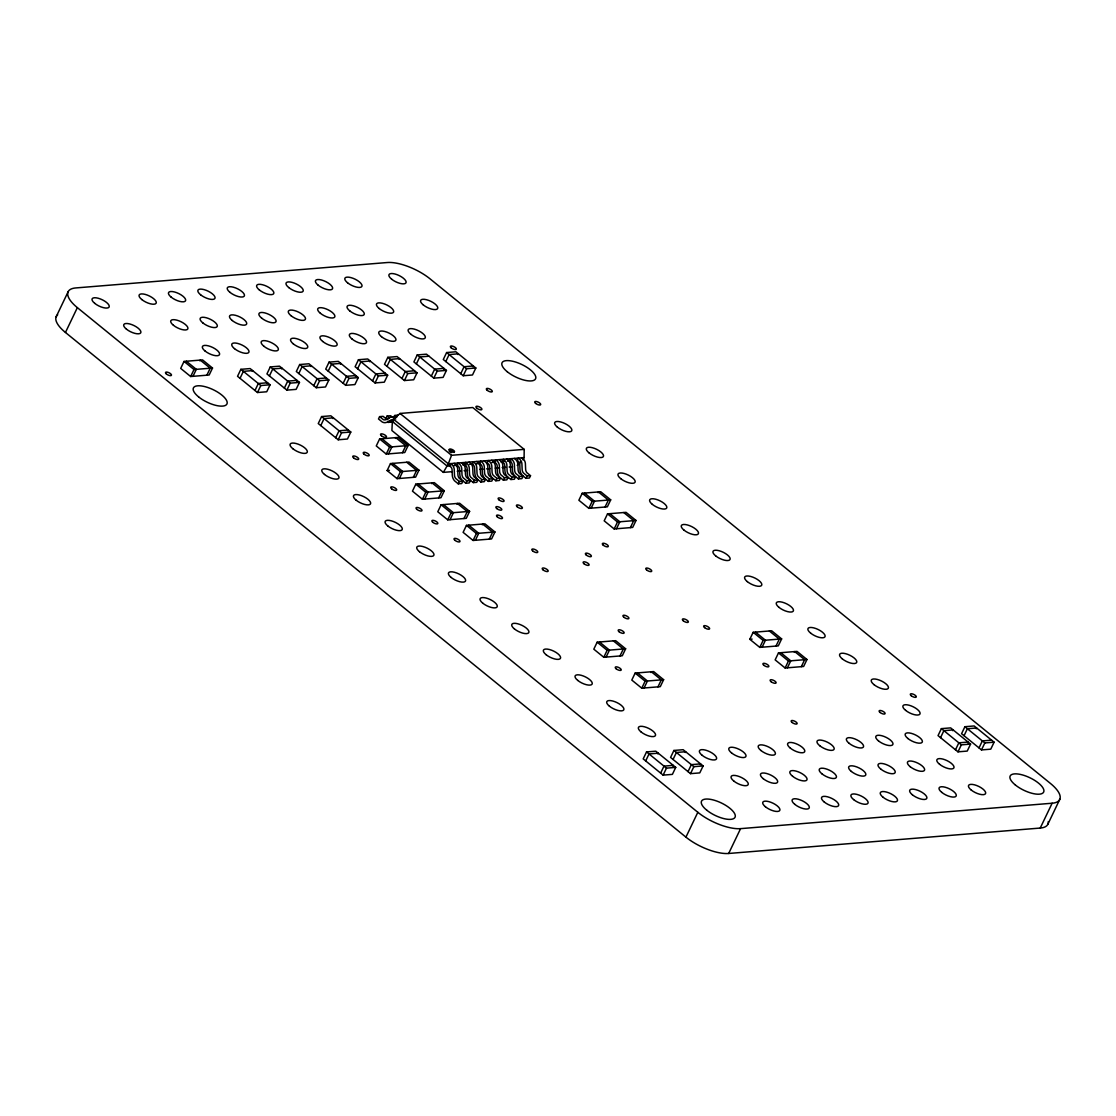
<?xml version="1.0" encoding="UTF-8"?>
<svg xmlns="http://www.w3.org/2000/svg" width="1116" height="1116" viewBox="0 0 1116 1116"><rect width="100%" height="100%" fill="white"/><g stroke="black" fill="none" stroke-linecap="round" stroke-linejoin="round"><path stroke-width="1.5" d="M522.986 459.931L524.101 457.602L524.199 449.371L472.738 407.521L400.072 413.45L393.474 419.184L392.358 421.513L391.897 430.525L443.359 472.375L452.008 471.677M524.199 449.371L451.534 455.3L448.311 463.796L443.359 472.375M56.177 316.749L68.062 291.904M65.453 332.47L77.353 307.639A33.006 12.36 25.6 0 1 75.762 287.942L387.322 262.525A33.006 12.36 25.6 0 1 430.065 278.861L1050.547 783.53A33.006 12.36 25.6 0 1 1052.137 803.227L1040.238 828.058L728.678 853.475A33.006 12.36 25.6 0 1 685.935 837.139L65.453 332.47A33.006 12.36 25.6 0 1 57.683 314.782M184.028 361.431L180.694 368.406L190.655 376.524L209.18 375.004L212.514 368.029L202.554 359.91L184.028 361.431L194.003 369.535L212.514 368.029M185.981 362.016L186.344 361.235L196.318 369.34L192.97 376.329M190.655 376.524L194.003 369.535M199.862 360.873L200.238 360.105L210.213 368.21L206.865 375.199M240.889 369.326L237.541 376.301L257.475 392.525L266.738 391.772L270.086 384.783L250.137 368.573L240.889 369.326L260.823 385.536L270.086 384.783M240.024 378.338L243.372 371.349L252.635 370.596L252.258 371.377M254.978 390.502L258.326 383.513L267.589 382.76L267.212 383.541M257.475 392.525L260.823 385.536M270.281 366.927L266.933 373.916L286.868 390.126L296.131 389.372L299.479 382.383L279.53 366.174L270.281 366.927L290.216 383.151L299.479 382.383M269.416 375.939L272.764 368.95L282.027 368.196L281.651 368.978M284.371 388.103L287.719 381.114L296.982 380.361L296.605 381.142M286.868 390.126L290.216 383.151M299.674 364.527L296.326 371.516L316.26 387.726L325.523 386.973L328.871 379.984L308.923 363.774L299.674 364.527L319.608 380.751L328.871 379.984M298.809 373.539L302.157 366.55L311.42 365.797L311.043 366.578M313.763 385.704L317.111 378.715L326.374 377.961L325.998 378.743M316.26 387.726L319.608 380.751M329.067 362.128L325.719 369.117L345.653 385.327L354.916 384.574L358.264 377.599L338.315 361.375L329.067 362.128L349.001 378.352L358.264 377.599M328.202 371.14L331.55 364.151L340.812 363.397L340.436 364.179M321.603 416.561L318.255 423.55L338.204 439.774L347.453 439.02L350.801 432.031L330.866 415.808L321.603 416.561L341.552 432.785L350.801 432.031M320.752 425.573L324.1 418.598L333.363 417.844L332.986 418.612M343.156 383.304L346.504 376.315L355.767 375.562L355.39 376.343M345.653 385.327L349.001 378.352M358.459 359.729L355.111 366.718L375.046 382.941L384.309 382.174L387.657 375.199L367.708 358.975L358.459 359.729L378.394 375.952L387.657 375.199M357.594 368.74L360.942 361.765L370.205 360.998L369.828 361.779M335.707 437.737L339.055 430.762L348.318 430.009L347.941 430.776M338.204 439.774L341.552 432.785M372.549 380.905L375.897 373.93L385.16 373.163L384.783 373.944M375.046 382.941L378.394 375.952M387.838 357.329L384.504 364.318L404.438 380.542L413.701 379.775L417.049 372.8L397.101 356.576L387.838 357.329L407.786 373.553L417.049 372.8M386.987 366.341L390.335 359.366L399.598 358.599L399.221 359.38M387.88 419.602A5.259 4.101 85.3 0 1 386.778 419.309L383.081 416.338L379.607 416.617L378.491 418.946L382.23 421.988A8.049 6.277 85.3 0 0 387.266 422.043L390.865 420.035A3.46 2.706 85.3 0 1 393.418 420.314M401.941 378.505L405.289 371.53L414.552 370.763M386.01 418.333L387.126 416.003L390.6 415.724L392.971 417.649M404.438 380.542L407.786 373.553M417.231 354.93L413.897 361.919L433.831 378.143L443.094 377.389L446.442 370.4L426.493 354.177L417.231 354.93L437.179 371.154L446.442 370.4M379.621 438.965L376.273 445.94L386.248 454.059L404.759 452.538L408.107 445.563L398.133 437.444L379.621 438.965L389.596 447.07L408.107 445.563M416.38 363.942L419.728 356.967L428.99 356.213M393.53 417.719L394.645 415.389L398.119 415.11M386.248 454.059L389.596 447.07M395.455 438.407L395.817 437.639L405.792 445.744L402.444 452.733M388.563 453.863L391.911 446.874L381.937 438.769M431.334 376.106L434.682 369.131L443.945 368.378L443.568 369.145M387.126 470.561L390.474 463.572L408.986 462.066L418.96 470.171L415.612 477.16L397.101 478.666L387.126 470.561L389.442 470.366M433.831 378.143L437.179 371.154M446.623 352.544L443.289 359.519L463.224 375.743L472.486 374.99L475.835 368.001L455.886 351.777L446.623 352.544L466.572 368.754L475.835 368.001M445.772 361.556L449.12 354.567L458.383 353.814L458.006 354.581M397.101 478.666L400.449 471.677L418.96 470.171M399.416 478.471L402.764 471.496L392.79 463.377M460.727 373.72L464.075 366.732L473.337 365.978L472.961 366.745M413.297 477.341L416.645 470.352L406.684 462.247M463.224 375.743L466.572 368.754M415.808 484.163L412.46 491.152L422.434 499.257L440.946 497.75L444.294 490.775L434.319 482.656L415.808 484.163L425.768 492.282L444.294 490.775M417.747 484.762L418.123 483.981L428.084 492.086L424.736 499.075M422.434 499.257L425.768 492.282M431.627 483.619L432.004 482.851L441.978 490.956L438.63 497.945M441.127 504.767L437.779 511.756L447.753 519.861L466.265 518.354L469.613 511.365L459.639 503.26L441.127 504.767L451.101 512.872L469.613 511.365M443.066 505.353L443.443 504.585L453.417 512.69L450.069 519.679M458.257 483.828L459.374 481.498L462.847 481.219L461.731 483.549L458.257 483.828L454.519 480.787A8.049 6.277 85.3 0 1 452.273 474.914L452.078 469.808A3.46 2.706 85.3 0 0 450.752 466.948L449.511 465.93L450.627 463.6L452.203 464.912A6.25 4.883 85.3 0 1 454.212 469.278L454.477 475.249A5.259 4.101 85.3 0 0 455.705 478.471L459.374 481.498M447.753 519.861L451.101 512.872M465.777 483.214L466.893 480.884L470.366 480.605L469.25 482.935L465.777 483.214L462.038 480.173A8.049 6.277 85.3 0 1 459.792 474.3L459.597 469.194A3.46 2.706 85.3 0 0 458.285 466.335L457.03 465.316L458.146 462.987L459.736 464.298A6.25 4.883 85.3 0 1 461.731 468.664L461.996 474.635A5.259 4.101 85.3 0 0 463.224 477.857L466.893 480.884M456.96 504.223L457.337 503.442L467.297 511.56L463.949 518.535M473.296 482.6L474.412 480.271L477.885 479.992L476.769 482.321L473.296 482.6L469.557 479.559A8.049 6.277 85.3 0 1 467.311 473.686L467.116 468.58A3.46 2.706 85.3 0 0 465.804 465.721L464.549 464.702L465.665 462.373L467.255 463.684A6.25 4.883 85.3 0 1 469.264 468.05L469.515 474.021A5.259 4.101 85.3 0 0 470.743 477.243L474.412 480.271M480.815 481.986L481.931 479.657L485.404 479.378L484.288 481.707L480.815 481.986L477.076 478.945A8.049 6.277 85.3 0 1 474.844 473.072L474.635 467.967A3.46 2.706 85.3 0 0 473.324 465.107L472.082 464.089L473.198 461.759L474.774 463.07A6.25 4.883 85.3 0 1 476.783 467.437L477.034 473.407A5.259 4.101 85.3 0 0 478.276 476.63L481.931 479.657M466.46 525.371L463.112 532.346L473.086 540.465L491.598 538.944L494.946 531.969L484.972 523.85L466.46 525.371L476.42 533.476L494.946 531.969M488.348 481.373L489.464 479.043L492.937 478.764L491.821 481.094L488.348 481.373L484.609 478.332A8.049 6.277 85.3 0 1 482.363 472.459L482.168 467.353A3.46 2.706 85.3 0 0 480.843 464.493L479.601 463.475L480.717 461.145L482.293 462.456A6.25 4.883 85.3 0 1 484.302 466.823L484.553 472.793A5.259 4.101 85.3 0 0 485.795 476.016L489.464 479.043M468.399 525.957L468.776 525.176L478.736 533.281L475.388 540.27M495.867 480.759L496.983 478.429L500.456 478.15L499.34 480.48L495.867 480.759L492.128 477.718A8.049 6.277 85.3 0 1 489.882 471.845L489.687 466.739A3.46 2.706 85.3 0 0 488.362 463.879L487.12 462.861L488.236 460.531L489.812 461.843A6.25 4.883 85.3 0 1 491.821 466.209L492.086 472.18A5.259 4.101 85.3 0 0 493.314 475.402L496.983 478.429M473.086 540.465L476.42 533.476M503.386 480.145L504.502 477.815L507.975 477.536L506.859 479.866L503.386 480.145L499.647 477.104A8.049 6.277 85.3 0 1 497.401 471.231L497.206 466.125A3.46 2.706 85.3 0 0 495.881 463.266L494.639 462.247L495.755 459.918L497.345 461.229A6.25 4.883 85.3 0 1 499.34 465.595L499.605 471.566A5.259 4.101 85.3 0 0 500.833 474.788L504.502 477.815M482.279 524.827L482.656 524.046L492.63 532.151L489.282 539.14M510.905 479.531L512.021 477.202L515.494 476.923L514.378 479.252L510.905 479.531L507.166 476.49A8.049 6.277 85.3 0 1 504.92 470.617L504.725 465.512A3.46 2.706 85.3 0 0 503.414 462.652L502.158 461.633L503.274 459.304L504.864 460.615A6.25 4.883 85.3 0 1 506.873 464.981L507.124 470.952A5.259 4.101 85.3 0 0 508.352 474.174L512.021 477.202M518.424 478.917L519.54 476.588L523.013 476.309L521.897 478.638L518.424 478.917L514.685 475.876A8.049 6.277 85.3 0 1 512.439 470.003L512.244 464.898A3.46 2.706 85.3 0 0 510.933 462.038L509.691 461.02L510.793 458.69L512.384 460.001A6.25 4.883 85.3 0 1 514.392 464.368L514.643 470.338A5.259 4.101 85.3 0 0 515.885 473.561L519.54 476.588M525.957 478.304L527.073 475.974L530.532 475.695L529.416 478.025L525.957 478.304L522.218 475.263A8.049 6.277 85.3 0 1 519.972 469.39L519.777 464.284A3.46 2.706 85.3 0 0 518.452 461.424L517.21 460.406L518.326 458.076L519.903 459.387A6.25 4.883 85.3 0 1 521.911 463.754L522.162 469.724A5.259 4.101 85.3 0 0 523.404 472.947L527.073 475.974M582.217 493.258L578.869 500.247L588.843 508.352L607.355 506.845L610.703 499.856L600.729 491.751L582.217 493.258L592.178 501.363L610.703 499.856M584.156 493.844L584.533 493.063L594.493 501.182L591.145 508.157M588.843 508.352L592.178 501.363M598.037 492.714L598.413 491.933L608.387 500.052L605.039 507.027M607.536 513.862L604.188 520.837L614.163 528.956L632.674 527.436L636.022 520.461L626.048 512.342L607.536 513.862L617.511 521.967L636.022 520.461M614.163 528.956L617.511 521.967M616.478 528.761L619.826 521.772L609.852 513.667M630.359 527.631L633.707 520.642L623.746 512.537M597.158 642.188L593.81 649.177L603.784 657.282L622.296 655.776L625.644 648.787L615.669 640.682L597.158 642.188L607.132 650.307L625.644 648.787M603.784 657.282L607.132 650.307M606.1 657.101L609.448 650.112L599.473 642.007M619.98 655.957L623.328 648.982L613.354 640.863M635.144 673.087L631.795 680.076L641.77 688.181L660.281 686.675L663.629 679.686L653.655 671.581L635.144 673.087L645.118 681.192L663.629 679.686M637.083 673.673L637.459 672.906L647.433 681.011L644.085 688M641.77 688.181L645.118 681.192M650.977 672.543L651.353 671.762L661.314 679.881L657.966 686.856M646.541 751.933L643.193 758.908L663.127 775.132L672.39 774.378L675.738 767.389L655.79 751.18L646.541 751.933L666.475 768.143L675.738 767.389M645.69 760.945L649.024 753.956L658.287 753.202L657.91 753.984M660.644 773.109L663.992 766.12L673.241 765.367L672.878 766.148M673.911 750.454L670.577 757.443L690.511 773.653L699.774 772.9L703.122 765.925L683.173 749.701L673.911 750.454L693.859 766.678L703.122 765.925M663.127 775.132L666.475 768.143M673.06 759.466L676.408 752.477L685.67 751.724L685.294 752.505M749.812 639.287L753.16 632.298L771.672 630.791L781.646 638.896L778.298 645.885L759.787 647.392L749.812 639.287L752.128 639.091M688.014 771.63L691.362 764.641L700.625 763.888L700.248 764.669M690.511 773.653L693.859 766.678M759.787 647.392L763.135 640.403L781.646 638.896M762.102 647.196L765.45 640.221L755.476 632.102M775.983 646.066L779.331 639.091L769.37 630.972M685.935 837.139L697.835 812.295L77.353 307.639M778.494 652.902L775.146 659.877L785.12 667.996L803.632 666.475L806.98 659.5L797.005 651.381L778.494 652.902L788.454 661.007L806.98 659.5M780.433 653.488L780.809 652.707L790.77 660.812L787.436 667.8M785.12 667.996L788.454 661.007M794.313 652.344L794.69 651.577L804.664 659.682L801.316 666.67M728.678 853.475L740.578 828.644L1052.137 803.227M941.388 728.636L938.04 735.625L957.988 751.835L967.237 751.082L970.585 744.093L950.651 727.883L941.388 728.636L961.336 744.86L970.585 744.093M940.537 737.648L943.885 730.659L953.134 729.906L952.771 730.687M964.908 726.711L961.56 733.7L981.494 749.924L990.757 749.171L994.105 742.182L974.156 725.958L964.908 726.711L984.842 742.935L994.105 742.182M955.491 749.812L958.839 742.824L968.088 742.07L967.725 742.851M964.043 735.723L967.391 728.748L976.653 727.995L976.277 728.762M957.988 751.835L961.336 744.86M979.011 747.887L982.345 740.912L991.608 740.159M981.494 749.924L984.842 742.935M1047.938 824.096L1059.823 799.251M517.182 465.358L520.67 462.108M393.139 420.411L390.74 421.75A8.049 6.277 85.3 0 1 387.81 422.378M393.446 417.175L393.767 417.007A6.25 4.883 85.3 0 1 396.919 417.021M524.101 457.602L448.311 463.796L393.474 419.184M450.641 465.832L447.195 466.125L392.358 421.513M454.086 465.553L457.532 465.274M462.694 464.856L466.139 464.577M469.585 464.298L473.031 464.005M476.476 463.726L479.922 463.447M491.989 462.47L495.434 462.177M500.596 461.759L504.041 461.48M507.487 461.201L510.933 460.922M457.197 471.245L460.657 470.966M464.116 470.687L467.576 470.408M479.685 469.418L483.144 469.139M486.604 468.846L490.064 468.567M495.253 468.148L498.713 467.855M502.172 467.576L505.632 467.297M509.105 467.018L512.565 466.739M753.16 632.298L763.135 640.403M521.8 457.797L523.376 459.108A6.25 4.883 85.3 0 1 525.385 463.475L525.636 469.445A5.259 4.101 85.3 0 0 526.878 472.668L530.532 475.695M514.267 458.411L515.857 459.722A6.25 4.883 85.3 0 1 517.866 464.089L518.117 470.059A5.259 4.101 85.3 0 0 519.345 473.282L523.013 476.309M506.748 459.025L508.338 460.336A6.25 4.883 85.3 0 1 510.333 464.702L510.598 470.673A5.259 4.101 85.3 0 0 511.825 473.895L515.494 476.923M499.229 459.639L500.805 460.95A6.25 4.883 85.3 0 1 502.814 465.316L503.079 471.287A5.259 4.101 85.3 0 0 504.306 474.509L507.975 477.536M491.71 460.252L493.286 461.564A6.25 4.883 85.3 0 1 495.295 465.93L495.546 471.901A5.259 4.101 85.3 0 0 496.787 475.123L500.456 478.15M484.191 460.866L485.767 462.177A6.25 4.883 85.3 0 1 487.776 466.544L488.027 472.514A5.259 4.101 85.3 0 0 489.268 475.737L492.937 478.764M476.658 461.48L478.248 462.791A6.25 4.883 85.3 0 1 480.257 467.158L480.508 473.128A5.259 4.101 85.3 0 0 481.735 476.351L485.404 479.378M469.139 462.094L470.729 463.405A6.25 4.883 85.3 0 1 472.724 467.771L472.989 473.742A5.259 4.101 85.3 0 0 474.216 476.964L477.885 479.992M461.619 462.708L463.196 464.019A6.25 4.883 85.3 0 1 465.205 468.385L465.47 474.356A5.259 4.101 85.3 0 0 466.697 477.578L470.366 480.605M400.072 413.45L451.534 455.3M454.1 463.321L455.677 464.633A6.25 4.883 85.3 0 1 457.686 468.999L457.937 474.956A5.259 4.101 85.3 0 0 459.178 478.192L462.847 481.219M395.789 419.002L394.185 417.719A6.25 4.883 85.3 0 0 390.293 417.286L386.066 419.616A5.259 4.101 85.3 0 1 383.304 419.588L379.607 416.617M387.126 416.003L389.498 417.942M390.474 463.572L400.449 471.677M740.578 828.644A33.006 12.36 25.6 0 1 697.835 812.295M1048.287 821.599A33.006 12.36 25.6 0 1 1040.238 828.058M451.561 452.636A2.929 1.102 25.6 0 1 450.208 451.966M449.636 451.548A2.929 1.102 25.6 0 1 449.176 451.129M449.078 449.887A2.929 1.102 25.6 0 1 452.064 450.473A2.929 1.102 25.6 0 1 454.142 452.426M393.571 421.918A8.049 6.277 85.3 0 1 389.749 421.374M706.721 810.16A18.567 6.947 25.6 0 0 734.886 817.526A18.567 6.947 25.6 0 0 713.291 799.963A18.567 6.947 25.6 0 0 706.721 810.16M1015.351 784.98A18.567 6.947 25.6 0 0 1043.502 792.346A18.567 6.947 25.6 0 0 1021.907 774.783A18.567 6.947 25.6 0 0 1015.351 784.98M198.62 396.905A18.567 6.947 25.6 0 0 226.771 404.271A18.567 6.947 25.6 0 0 205.191 386.708A18.567 6.947 25.6 0 0 198.62 396.905M507.25 371.726A18.567 6.947 25.6 0 0 535.401 379.091A18.567 6.947 25.6 0 0 513.806 361.528A18.567 6.947 25.6 0 0 507.25 371.726M532.723 550.969A3.306 1.242 25.6 0 0 537.731 552.28A3.306 1.242 25.6 0 0 533.894 549.156A3.306 1.242 25.6 0 0 532.723 550.969M476.853 408.205A3.306 1.242 25.6 0 0 481.861 409.516A3.306 1.242 25.6 0 0 478.025 406.391A3.306 1.242 25.6 0 0 476.853 408.205M535.638 403.406A3.306 1.242 25.6 0 0 540.646 404.717A3.306 1.242 25.6 0 0 536.81 401.593A3.306 1.242 25.6 0 0 535.638 403.406M704.573 627.597A3.306 1.242 25.6 0 0 709.581 628.908A3.306 1.242 25.6 0 0 705.744 625.783A3.306 1.242 25.6 0 0 704.573 627.597M771.044 681.667A3.306 1.242 25.6 0 0 776.066 682.978A3.306 1.242 25.6 0 0 772.216 679.853A3.306 1.242 25.6 0 0 771.044 681.667M880.036 712.44A3.306 1.242 25.6 0 0 885.044 713.752A3.306 1.242 25.6 0 0 881.208 710.627A3.306 1.242 25.6 0 0 880.036 712.44M454.937 540.311A3.306 1.242 25.6 0 0 459.959 541.623A3.306 1.242 25.6 0 0 456.109 538.498A3.306 1.242 25.6 0 0 454.937 540.311M603.268 545.208A3.306 1.242 25.6 0 0 608.276 546.519A3.306 1.242 25.6 0 0 604.44 543.394A3.306 1.242 25.6 0 0 603.268 545.208M619.101 631.74A3.306 1.242 25.6 0 0 624.109 633.051A3.306 1.242 25.6 0 0 620.273 629.926A3.306 1.242 25.6 0 0 619.101 631.74M543.129 569.941A3.306 1.242 25.6 0 0 548.137 571.253A3.306 1.242 25.6 0 0 544.301 568.128A3.306 1.242 25.6 0 0 543.129 569.941M364.151 454.226A3.306 1.242 25.6 0 0 369.159 455.537A3.306 1.242 25.6 0 0 365.323 452.412A3.306 1.242 25.6 0 0 364.151 454.226M166.423 374.027A3.306 1.242 25.6 0 0 171.432 375.339A3.306 1.242 25.6 0 0 167.581 372.214A3.306 1.242 25.6 0 0 166.423 374.027M616.172 668.805A3.306 1.242 25.6 0 0 621.18 670.116A3.306 1.242 25.6 0 0 617.343 666.991A3.306 1.242 25.6 0 0 616.172 668.805M517.336 506.887A3.306 1.242 25.6 0 0 522.358 508.199A3.306 1.242 25.6 0 0 518.508 505.074A3.306 1.242 25.6 0 0 517.336 506.887M353.646 457.923A3.306 1.242 25.6 0 0 358.655 459.234A3.306 1.242 25.6 0 0 354.804 456.109A3.306 1.242 25.6 0 0 353.646 457.923M499.033 499.884A3.306 1.242 25.6 0 0 504.041 501.196A3.306 1.242 25.6 0 0 500.191 498.071A3.306 1.242 25.6 0 0 499.033 499.884M391.632 488.808A3.306 1.242 25.6 0 0 396.64 490.119A3.306 1.242 25.6 0 0 392.804 486.995A3.306 1.242 25.6 0 0 391.632 488.808M496.773 508.561A3.306 1.242 25.6 0 0 501.781 509.873A3.306 1.242 25.6 0 0 497.931 506.748A3.306 1.242 25.6 0 0 496.773 508.561M416.952 509.412A3.306 1.242 25.6 0 0 421.96 510.723A3.306 1.242 25.6 0 0 418.123 507.599A3.306 1.242 25.6 0 0 416.952 509.412M497.443 517.015A3.306 1.242 25.6 0 0 502.451 518.326A3.306 1.242 25.6 0 0 498.615 515.201A3.306 1.242 25.6 0 0 497.443 517.015M432.785 522.288A3.306 1.242 25.6 0 0 437.793 523.599A3.306 1.242 25.6 0 0 433.957 520.475A3.306 1.242 25.6 0 0 432.785 522.288M683.313 620.831A3.306 1.242 25.6 0 0 688.321 622.142A3.306 1.242 25.6 0 0 684.485 619.017A3.306 1.242 25.6 0 0 683.313 620.831M623.844 617.19A3.306 1.242 25.6 0 0 628.866 618.501A3.306 1.242 25.6 0 0 625.016 615.376A3.306 1.242 25.6 0 0 623.844 617.19M584.045 563.775A3.306 1.242 25.6 0 0 589.067 565.087A3.306 1.242 25.6 0 0 585.216 561.962A3.306 1.242 25.6 0 0 584.045 563.775M792.081 722.457A3.306 1.242 25.6 0 0 797.089 723.768A3.306 1.242 25.6 0 0 793.253 720.643A3.306 1.242 25.6 0 0 792.081 722.457M586.305 555.084A3.306 1.242 25.6 0 0 591.327 556.396A3.306 1.242 25.6 0 0 587.476 553.271A3.306 1.242 25.6 0 0 586.305 555.084M646.68 569.997A3.306 1.242 25.6 0 0 651.688 571.308A3.306 1.242 25.6 0 0 647.852 568.183A3.306 1.242 25.6 0 0 646.68 569.997M763.818 665.262A3.306 1.242 25.6 0 0 768.826 666.573A3.306 1.242 25.6 0 0 764.976 663.448A3.306 1.242 25.6 0 0 763.818 665.262M381.449 435.812A3.306 1.242 25.6 0 0 386.457 437.123A3.306 1.242 25.6 0 0 382.621 433.998A3.306 1.242 25.6 0 0 381.449 435.812M911.228 695.728A3.306 1.242 25.6 0 0 916.25 697.04A3.306 1.242 25.6 0 0 912.4 693.915A3.306 1.242 25.6 0 0 911.228 695.728M487.26 390.349A3.306 1.242 25.6 0 0 492.268 391.66A3.306 1.242 25.6 0 0 488.417 388.535A3.306 1.242 25.6 0 0 487.26 390.349M451.296 347.955A3.306 1.242 25.6 0 0 456.305 349.266A3.306 1.242 25.6 0 0 452.468 346.141A3.306 1.242 25.6 0 0 451.296 347.955M126.415 329.136A9.43 3.529 25.6 0 0 140.714 332.875A9.43 3.529 25.6 0 0 129.749 323.961A9.43 3.529 25.6 0 0 126.415 329.136M94.762 303.385A9.43 3.529 25.6 0 0 109.061 307.123A9.43 3.529 25.6 0 0 98.096 298.209A9.43 3.529 25.6 0 0 94.762 303.385M423.285 304.919A9.43 3.529 25.6 0 0 437.584 308.658A9.43 3.529 25.6 0 0 426.619 299.744A9.43 3.529 25.6 0 0 423.285 304.919M391.618 279.167A9.43 3.529 25.6 0 0 405.931 282.906A9.43 3.529 25.6 0 0 394.952 273.992A9.43 3.529 25.6 0 0 391.618 279.167M765.437 806.784A9.43 3.529 25.6 0 0 779.735 810.523A9.43 3.529 25.6 0 0 768.771 801.609A9.43 3.529 25.6 0 0 765.437 806.784M733.784 781.033A9.43 3.529 25.6 0 0 748.083 784.771A9.43 3.529 25.6 0 0 737.118 775.857A9.43 3.529 25.6 0 0 733.784 781.033M794.829 804.385A9.43 3.529 25.6 0 0 809.128 808.123A9.43 3.529 25.6 0 0 798.163 799.209A9.43 3.529 25.6 0 0 794.829 804.385M763.177 778.633A9.43 3.529 25.6 0 0 777.475 782.386A9.43 3.529 25.6 0 0 766.511 773.458A9.43 3.529 25.6 0 0 763.177 778.633M824.222 801.986A9.43 3.529 25.6 0 0 838.521 805.724A9.43 3.529 25.6 0 0 827.556 796.81A9.43 3.529 25.6 0 0 824.222 801.986M792.569 776.248A9.43 3.529 25.6 0 0 806.868 779.986A9.43 3.529 25.6 0 0 795.903 771.058A9.43 3.529 25.6 0 0 792.569 776.248M853.614 799.586A9.43 3.529 25.6 0 0 867.913 803.339A9.43 3.529 25.6 0 0 856.948 794.411A9.43 3.529 25.6 0 0 853.614 799.586M821.962 773.848A9.43 3.529 25.6 0 0 836.261 777.587A9.43 3.529 25.6 0 0 825.296 768.659A9.43 3.529 25.6 0 0 821.962 773.848M883.007 797.201A9.43 3.529 25.6 0 0 897.306 800.939A9.43 3.529 25.6 0 0 886.341 792.011A9.43 3.529 25.6 0 0 883.007 797.201M851.355 771.449A9.43 3.529 25.6 0 0 865.653 775.188A9.43 3.529 25.6 0 0 854.689 766.273A9.43 3.529 25.6 0 0 851.355 771.449M912.4 794.801A9.43 3.529 25.6 0 0 926.698 798.54A9.43 3.529 25.6 0 0 915.734 789.612A9.43 3.529 25.6 0 0 912.4 794.801M880.747 769.05A9.43 3.529 25.6 0 0 895.046 772.788A9.43 3.529 25.6 0 0 884.081 763.874A9.43 3.529 25.6 0 0 880.747 769.05M941.792 792.402A9.43 3.529 25.6 0 0 956.091 796.14A9.43 3.529 25.6 0 0 945.126 787.212A9.43 3.529 25.6 0 0 941.792 792.402M910.14 766.65A9.43 3.529 25.6 0 0 924.439 770.389A9.43 3.529 25.6 0 0 913.474 761.475A9.43 3.529 25.6 0 0 910.14 766.65M971.185 790.002A9.43 3.529 25.6 0 0 985.484 793.741A9.43 3.529 25.6 0 0 974.519 784.827A9.43 3.529 25.6 0 0 971.185 790.002M939.533 764.251A9.43 3.529 25.6 0 0 953.831 767.989A9.43 3.529 25.6 0 0 942.867 759.075A9.43 3.529 25.6 0 0 939.533 764.251M205.107 351.052A9.43 3.529 25.6 0 0 219.406 354.79A9.43 3.529 25.6 0 0 208.441 345.862A9.43 3.529 25.6 0 0 205.107 351.052M234.499 348.652A9.43 3.529 25.6 0 0 248.798 352.391A9.43 3.529 25.6 0 0 237.834 343.463A9.43 3.529 25.6 0 0 234.499 348.652M263.892 346.253A9.43 3.529 25.6 0 0 278.191 349.992A9.43 3.529 25.6 0 0 267.226 341.077A9.43 3.529 25.6 0 0 263.892 346.253M293.285 343.854A9.43 3.529 25.6 0 0 307.584 347.592A9.43 3.529 25.6 0 0 296.619 338.678A9.43 3.529 25.6 0 0 293.285 343.854M322.677 341.454A9.43 3.529 25.6 0 0 336.976 345.193A9.43 3.529 25.6 0 0 326.012 336.279A9.43 3.529 25.6 0 0 322.677 341.454M352.07 339.055A9.43 3.529 25.6 0 0 366.369 342.793A9.43 3.529 25.6 0 0 355.404 333.879A9.43 3.529 25.6 0 0 352.07 339.055M381.463 336.655A9.43 3.529 25.6 0 0 395.762 340.394A9.43 3.529 25.6 0 0 384.797 331.48A9.43 3.529 25.6 0 0 381.463 336.655M410.855 334.256A9.43 3.529 25.6 0 0 425.154 337.995A9.43 3.529 25.6 0 0 414.189 329.081A9.43 3.529 25.6 0 0 410.855 334.256M173.44 325.3A9.43 3.529 25.6 0 0 187.739 329.039A9.43 3.529 25.6 0 0 176.774 320.125A9.43 3.529 25.6 0 0 173.44 325.3M202.833 322.901A9.43 3.529 25.6 0 0 217.132 326.639A9.43 3.529 25.6 0 0 206.167 317.725A9.43 3.529 25.6 0 0 202.833 322.901M232.226 320.501A9.43 3.529 25.6 0 0 246.524 324.24A9.43 3.529 25.6 0 0 235.56 315.326A9.43 3.529 25.6 0 0 232.226 320.501M261.618 318.102A9.43 3.529 25.6 0 0 275.917 321.84A9.43 3.529 25.6 0 0 264.952 312.926A9.43 3.529 25.6 0 0 261.618 318.102M291.011 315.702A9.43 3.529 25.6 0 0 305.31 319.441A9.43 3.529 25.6 0 0 294.345 310.527A9.43 3.529 25.6 0 0 291.011 315.702M320.404 313.303A9.43 3.529 25.6 0 0 334.702 317.056A9.43 3.529 25.6 0 0 323.738 308.128A9.43 3.529 25.6 0 0 320.404 313.303M349.796 310.918A9.43 3.529 25.6 0 0 364.095 314.656A9.43 3.529 25.6 0 0 353.13 305.728A9.43 3.529 25.6 0 0 349.796 310.918M379.189 308.518A9.43 3.529 25.6 0 0 393.488 312.257A9.43 3.529 25.6 0 0 382.523 303.329A9.43 3.529 25.6 0 0 379.189 308.518M141.788 299.548A9.43 3.529 25.6 0 0 156.087 303.287A9.43 3.529 25.6 0 0 145.122 294.373A9.43 3.529 25.6 0 0 141.788 299.548M171.18 297.149A9.43 3.529 25.6 0 0 185.479 300.888A9.43 3.529 25.6 0 0 174.514 291.974A9.43 3.529 25.6 0 0 171.18 297.149M200.573 294.75A9.43 3.529 25.6 0 0 214.872 298.488A9.43 3.529 25.6 0 0 203.907 289.574A9.43 3.529 25.6 0 0 200.573 294.75M229.966 292.35A9.43 3.529 25.6 0 0 244.264 296.103A9.43 3.529 25.6 0 0 233.3 287.175A9.43 3.529 25.6 0 0 229.966 292.35M259.358 289.965A9.43 3.529 25.6 0 0 273.657 293.703A9.43 3.529 25.6 0 0 262.692 284.775A9.43 3.529 25.6 0 0 259.358 289.965M288.751 287.565A9.43 3.529 25.6 0 0 303.05 291.304A9.43 3.529 25.6 0 0 292.085 282.376A9.43 3.529 25.6 0 0 288.751 287.565M318.144 285.166A9.43 3.529 25.6 0 0 332.442 288.904A9.43 3.529 25.6 0 0 321.478 279.99A9.43 3.529 25.6 0 0 318.144 285.166M347.536 282.767A9.43 3.529 25.6 0 0 361.835 286.505A9.43 3.529 25.6 0 0 350.87 277.591A9.43 3.529 25.6 0 0 347.536 282.767M292.838 448.716A9.43 3.529 25.6 0 0 307.137 452.454A9.43 3.529 25.6 0 0 296.172 443.526A9.43 3.529 25.6 0 0 292.838 448.716M557.372 427.135A9.43 3.529 25.6 0 0 571.671 430.874A9.43 3.529 25.6 0 0 560.706 421.946A9.43 3.529 25.6 0 0 557.372 427.135M702.131 755.295A9.43 3.529 25.6 0 0 716.43 759.033A9.43 3.529 25.6 0 0 705.465 750.105A9.43 3.529 25.6 0 0 702.131 755.295M324.505 474.453A9.43 3.529 25.6 0 0 338.804 478.206A9.43 3.529 25.6 0 0 327.839 469.278A9.43 3.529 25.6 0 0 324.505 474.453M589.039 452.873A9.43 3.529 25.6 0 0 603.337 456.625A9.43 3.529 25.6 0 0 592.373 447.697A9.43 3.529 25.6 0 0 589.039 452.873M731.524 752.895A9.43 3.529 25.6 0 0 745.823 756.634A9.43 3.529 25.6 0 0 734.858 747.706A9.43 3.529 25.6 0 0 731.524 752.895M356.157 500.205A9.43 3.529 25.6 0 0 370.456 503.944A9.43 3.529 25.6 0 0 359.491 495.03A9.43 3.529 25.6 0 0 356.157 500.205M620.691 478.625A9.43 3.529 25.6 0 0 634.99 482.363A9.43 3.529 25.6 0 0 624.025 473.449A9.43 3.529 25.6 0 0 620.691 478.625M760.917 750.496A9.43 3.529 25.6 0 0 775.215 754.235A9.43 3.529 25.6 0 0 764.251 745.321A9.43 3.529 25.6 0 0 760.917 750.496M387.81 525.957A9.43 3.529 25.6 0 0 402.123 529.695A9.43 3.529 25.6 0 0 391.144 520.781A9.43 3.529 25.6 0 0 387.81 525.957M652.344 504.376A9.43 3.529 25.6 0 0 666.643 508.115A9.43 3.529 25.6 0 0 655.678 499.201A9.43 3.529 25.6 0 0 652.344 504.376M790.309 748.097A9.43 3.529 25.6 0 0 804.608 751.835A9.43 3.529 25.6 0 0 793.643 742.921A9.43 3.529 25.6 0 0 790.309 748.097M419.476 551.709A9.43 3.529 25.6 0 0 433.775 555.447A9.43 3.529 25.6 0 0 422.811 546.519A9.43 3.529 25.6 0 0 419.476 551.709M684.01 530.128A9.43 3.529 25.6 0 0 698.309 533.866A9.43 3.529 25.6 0 0 687.344 524.938A9.43 3.529 25.6 0 0 684.01 530.128M819.702 745.697A9.43 3.529 25.6 0 0 834.001 749.436A9.43 3.529 25.6 0 0 823.036 740.522A9.43 3.529 25.6 0 0 819.702 745.697M451.129 577.446A9.43 3.529 25.6 0 0 465.428 581.199A9.43 3.529 25.6 0 0 454.463 572.271A9.43 3.529 25.6 0 0 451.129 577.446M715.663 555.866A9.43 3.529 25.6 0 0 729.962 559.604A9.43 3.529 25.6 0 0 718.997 550.69A9.43 3.529 25.6 0 0 715.663 555.866M849.095 743.298A9.43 3.529 25.6 0 0 863.393 747.036A9.43 3.529 25.6 0 0 852.429 738.122A9.43 3.529 25.6 0 0 849.095 743.298M482.782 603.198A9.43 3.529 25.6 0 0 497.094 606.937A9.43 3.529 25.6 0 0 486.116 598.023A9.43 3.529 25.6 0 0 482.782 603.198M747.315 581.617A9.43 3.529 25.6 0 0 761.628 585.356A9.43 3.529 25.6 0 0 750.649 576.442A9.43 3.529 25.6 0 0 747.315 581.617M878.487 740.898A9.43 3.529 25.6 0 0 892.786 744.637A9.43 3.529 25.6 0 0 881.821 735.723A9.43 3.529 25.6 0 0 878.487 740.898M514.448 628.95A9.43 3.529 25.6 0 0 528.747 632.688A9.43 3.529 25.6 0 0 517.782 623.774A9.43 3.529 25.6 0 0 514.448 628.95M778.982 607.369A9.43 3.529 25.6 0 0 793.281 611.108A9.43 3.529 25.6 0 0 782.316 602.194A9.43 3.529 25.6 0 0 778.982 607.369M907.88 738.499A9.43 3.529 25.6 0 0 922.179 742.252A9.43 3.529 25.6 0 0 911.214 733.324A9.43 3.529 25.6 0 0 907.88 738.499M546.101 654.701A9.43 3.529 25.6 0 0 560.399 658.44A9.43 3.529 25.6 0 0 549.435 649.512A9.43 3.529 25.6 0 0 546.101 654.701M810.635 633.121A9.43 3.529 25.6 0 0 824.933 636.859A9.43 3.529 25.6 0 0 813.969 627.931A9.43 3.529 25.6 0 0 810.635 633.121M577.767 680.439A9.43 3.529 25.6 0 0 592.066 684.178A9.43 3.529 25.6 0 0 581.101 675.264A9.43 3.529 25.6 0 0 577.767 680.439M842.287 658.859A9.43 3.529 25.6 0 0 856.6 662.597A9.43 3.529 25.6 0 0 845.621 653.683A9.43 3.529 25.6 0 0 842.287 658.859M609.42 706.191A9.43 3.529 25.6 0 0 623.718 709.929A9.43 3.529 25.6 0 0 612.754 701.015A9.43 3.529 25.6 0 0 609.42 706.191M873.954 684.61A9.43 3.529 25.6 0 0 888.252 688.349A9.43 3.529 25.6 0 0 877.288 679.435A9.43 3.529 25.6 0 0 873.954 684.61M641.072 731.943A9.43 3.529 25.6 0 0 655.371 735.681A9.43 3.529 25.6 0 0 644.406 726.767A9.43 3.529 25.6 0 0 641.072 731.943M905.606 710.362A9.43 3.529 25.6 0 0 919.905 714.101A9.43 3.529 25.6 0 0 908.94 705.186A9.43 3.529 25.6 0 0 905.606 710.362M450.027 450.725A2.929 1.102 25.6 0 0 454.477 451.896A2.929 1.102 25.6 0 0 451.059 449.12A2.929 1.102 25.6 0 0 450.027 450.725"/></g></svg>
